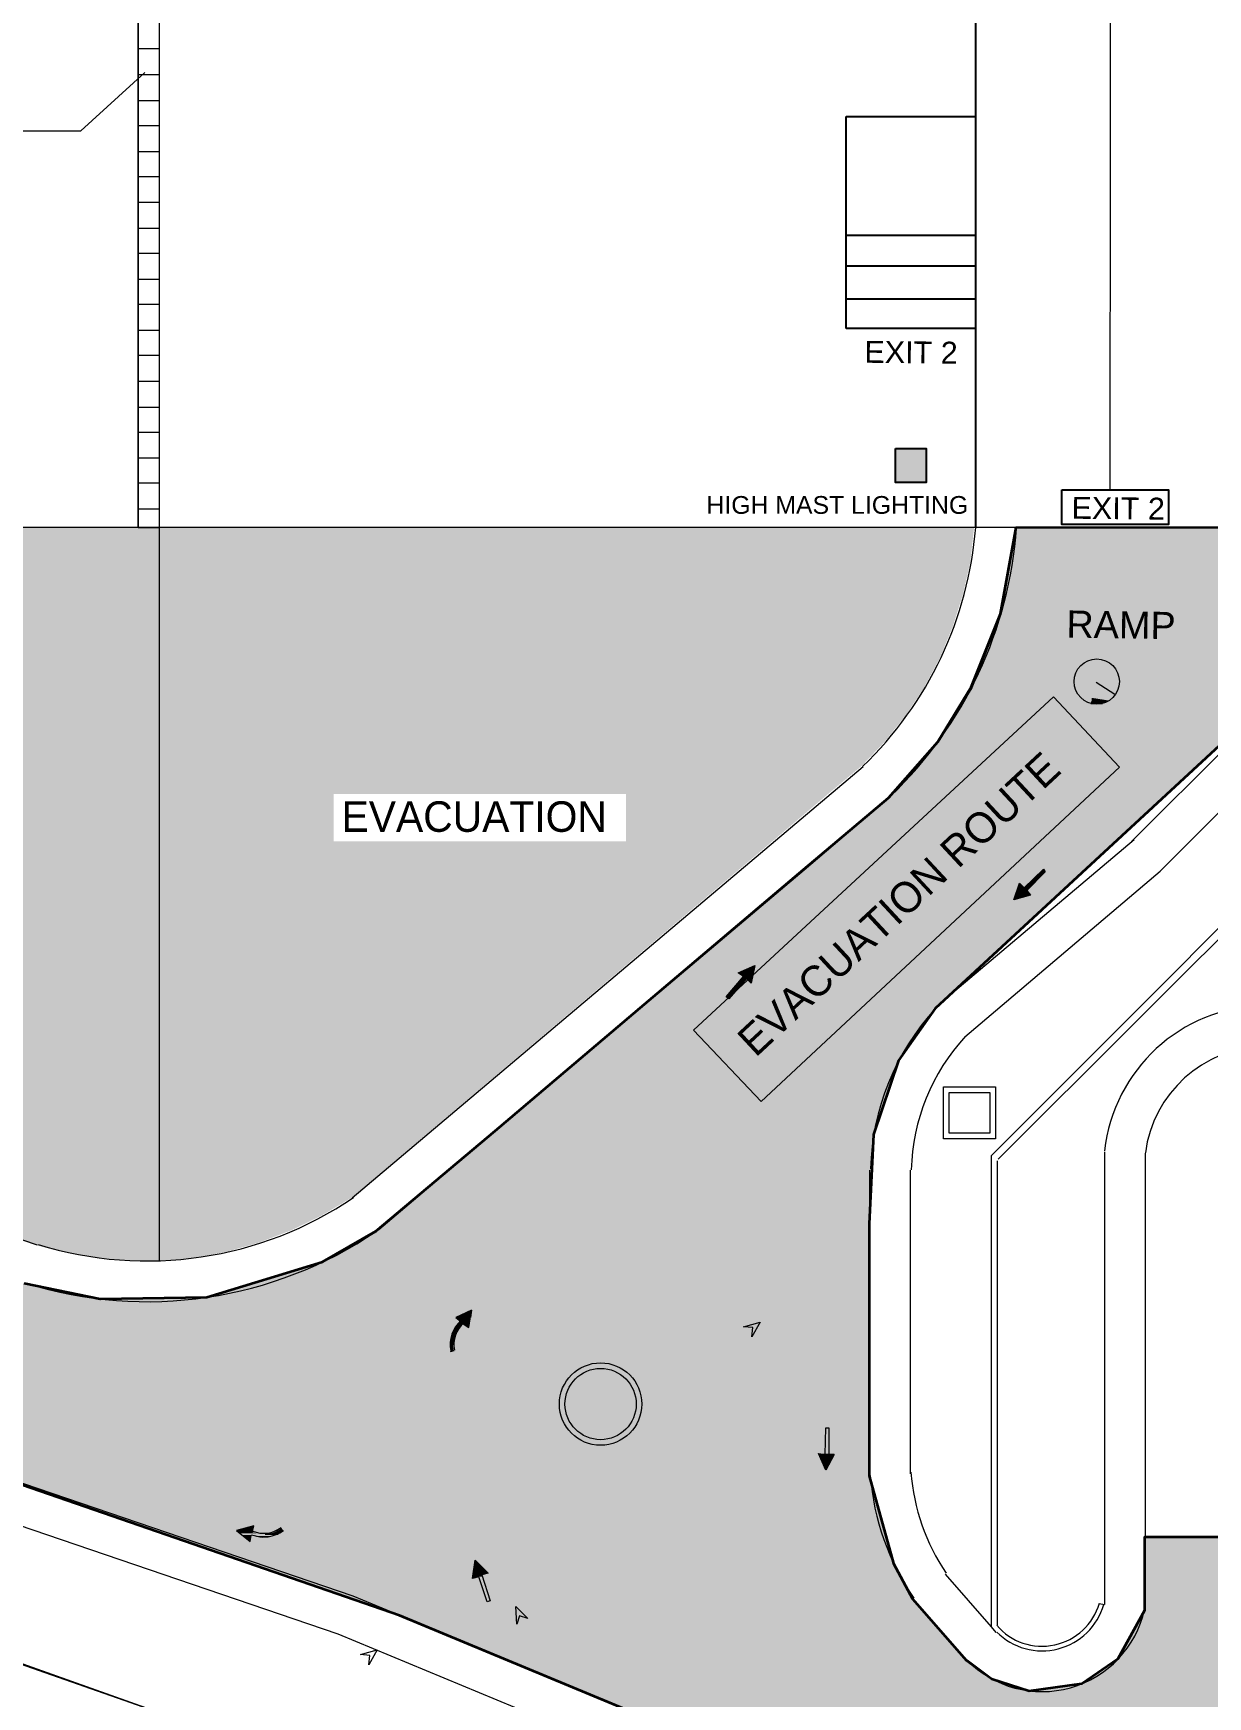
# Model space of a CAD drawing. Header units: inches. Extents: x 1969 to 240164, y 1364 to 46451.
# Drawn here: x 164487 to 168813, y 20949 to 27071 of the extents above; entities that cross this region are included whole.
import ezdxf

# ---------------------------------------------------------------- set-up
doc = ezdxf.new("R2010")
doc.units = ezdxf.units.IN
doc.header["$MEASUREMENT"] = 0
for name, color, linetype in [('PDF_0', 7, 'Continuous'), ('PDF_BH_Waste', 7, 'Continuous'), ('PDF_earth cutting area', 7, 'Continuous'), ('PDF_ESElevation', 7, 'Continuous'), ('PDF_foot path', 7, 'Continuous'), ('PDF_Lines', 7, 'Continuous'), ('PDF_TEX', 7, 'Continuous'), ('PDF_TEXT', 7, 'Continuous'), ('PDF_TXT', 7, 'Continuous'), ('PDF_Wall', 7, 'Continuous')]:
    doc.layers.add(name, color=color, linetype=linetype)
doc.styles.add('PDF Arial-BoldMT', font='arial.ttf')
doc.styles.add('PDF ArialMT', font='arial.ttf')
doc.styles.add('PDF Century Gothic', font='GOTHIC.TTF')
doc.styles.add('PDF Swiss721BT-LightExtended', font='arial.ttf')

msp = doc.modelspace()

# ---------------------------------------------------------------- hatches: boundary and pattern name
at = {"true_color": 0xfecc66}
h = msp.add_hatch(color=31, dxfattribs=at)
h.dxf.hatch_style = 1
h.paths.add_polyline_path([(156967.4, 28209.4), (156912.1, 28340.6), (157524.9, 28598.6), (157580.1, 28467.4)], flags=16)
h.paths.add_polyline_path([(157536.6, 28363), (157591.9, 28231.8), (157192.3, 28063.4), (157137.1, 28194.5)], flags=16)
h.paths.add_polyline_path([(154852.7, 28546.9), (154852.7, 27891.7), (155038.5, 27979.7), (156003.2, 27318.4), (156909.9, 26439), (158530.8, 24959.6), (160652.7, 23026.9), (162922.6, 22253.3), (165835.6, 21248), (168809.7, 20013.6), (170282.3, 20013.6), (170282.3, 20930.5), (170180, 20930.5), (170180, 21537.9), (168581.3, 21537.9), (168581.3, 21268), (168482.8, 21089.5), (168348.8, 20997.2), (168155.7, 20970.7), (168017.4, 21014.5), (167923.5, 21083.9), (167725.8, 21308.9), (167655.3, 21439.5), (167565.5, 21762.2), (167565.5, 22689.6), (167581.5, 23018.7), (167673.6, 23290.8), (167808.8, 23482.1), (169249.4, 24813), (168952.9, 25252.8), (168107.1, 25252.1), (168049.9, 24933.9), (167942.1, 24664.2), (167818.2, 24463.8), (167637.1, 24257.4), (166188.2, 23032.1), (165749.4, 22662.3), (165552.7, 22549.6), (165126.4, 22419.4), (164733.5, 22412.9), (164453.4, 22471.3), (161014, 23643.9), (157138.3, 27175.3), (157067.4, 27343.3), (157042.9, 27524.7), (157087.7, 27768.2), (157155.7, 27900.8), (157258.2, 28022.6), (157361.5, 28102.6), (157525, 28177.8), (157758.7, 28207.4), (157684.7, 28657.3), (157511.7, 28637.6), (157255.8, 28555.8), (157112.3, 28477.1), (157066.6, 28459.5), (156822.1, 28395.8), (156647.2, 28379.1), (156156.6, 28453.5), (155354.3, 28793.9), (154852.7, 28547.5), (154852.7, 28546.4)])
at = {"true_color": 0xf1eb1f}
h = msp.add_hatch(color=2, dxfattribs=at)
h.dxf.hatch_style = 1
h.paths.add_polyline_path([(167775.3, 25543.2), (167663.1, 25543.2), (167663.1, 25418), (167775.3, 25418)])

# ---------------------------------------------------------------- linework, layer by layer
for p, q in [((167959.1, 25252.4), (167959.1, 31885.8)), ((167481.6, 25985), (167481.6, 26765)), ((167481.6, 26765), (167959.1, 26765)), ((167481.6, 26327.9), (167959.1, 26327.9)), ((167481.6, 26215.2), (167959.1, 26215.2)), ((167481.6, 26093.1), (167959.1, 26093.1)), ((167959.1, 25985), (167481.6, 25985))]:
    msp.add_line(p, q)
at = {"lineweight": 35}
for points in [[(168809.7, 20013.6), (165835.6, 21248), (162922.6, 22253.3), (160652.7, 23026.9), (158530.8, 24959.6), (156909.9, 26439), (156003.2, 27318.4), (155038.5, 27979.7), (154852.7, 27891.7)], [(164453.4, 22471.3), (164733.5, 22412.9), (165126.4, 22419.4), (165552.7, 22549.6), (165749.4, 22662.3), (166188.2, 23032.1), (166738.2, 23497.2), (167324.4, 23993), (167637.1, 24257.4), (167818.2, 24463.8), (167942.1, 24664.2), (168049.9, 24933.9), (168107.1, 25252.1), (168952.9, 25252.8)], [(169249.4, 24813), (167808.8, 23482.1), (167673.6, 23290.8), (167581.5, 23018.7), (167565.5, 22689.6), (167565.5, 21762.2), (167655.3, 21439.5), (167725.8, 21308.9), (167923.5, 21083.9), (168017.4, 21014.5), (168155.7, 20970.7), (168348.8, 20997.2), (168482.8, 21089.5), (168581.3, 21268), (168581.3, 21537.9), (169021.1, 21537.9)]]:
    msp.add_lwpolyline(points, dxfattribs=at)
for points in [[(168811.2, 20013.2), (165837.1, 21247.7), (162924.1, 22252.9), (160654.2, 23026.5), (158532.3, 24959.3), (156911.4, 26438.6), (156004.7, 27318.1), (155040.1, 27979.4), (154852.7, 27890.6)], [(164454.9, 22470.9), (164735, 22412.5), (165127.9, 22419.1), (165554.3, 22549.2), (165750.9, 22661.9), (166189.8, 23031.7), (166739.7, 23496.8), (167326, 23992.6), (167638.7, 24257.1), (167819.7, 24463.5), (167943.6, 24663.8), (168051.4, 24933.6), (168108.6, 25251.7), (168954.4, 25252.4)], [(169251, 24812.7), (167810.4, 23481.7), (167675.1, 23290.5), (167583.1, 23018.4), (167567.1, 22689.3), (167567.1, 21761.9), (167656.8, 21439.2), (167727.3, 21308.5), (167925, 21083.6), (168019, 21014.1), (168157.3, 20970.4), (168350.3, 20996.9), (168484.3, 21089.2), (168582.9, 21267.6), (168582.9, 21537.5), (169022.6, 21537.5)]]:
    msp.add_lwpolyline(points)
for points in [[(167663.1, 25543.2), (167775.3, 25543.2), (167775.3, 25418), (167663.1, 25418)], [(168274.9, 25390.9), (168668.5, 25390.9), (168668.5, 25262.6), (168274.9, 25262.6)]]:
    msp.add_lwpolyline(points, close=True)
at = {"layer": 'PDF_0', "lineweight": 0}
for points in [[(164874.2, 25252.4), (164952.6, 25252.4), (164952.6, 31879), (164874.2, 31879)], [(166919.4, 23401.5), (167168.3, 23139), (168487.4, 24369.6), (168245.4, 24628.6)], [(167103.5, 22310.7), (167164.8, 22327.7), (167134.2, 22273.2), (167137.6, 22307.3)], [(166268.4, 21216.5), (166264.9, 21281.3), (166309.3, 21237), (166278.6, 21247.2)], [(165692.3, 21104), (165753.6, 21121.1), (165723, 21066.5), (165726.4, 21100.6)]]:
    msp.add_lwpolyline(points, close=True, dxfattribs=at)
for points in [[(164874.2, 27014.7), (164952.6, 27014.7)], [(164434.5, 26711.3), (164662.8, 26711.3), (164898, 26926.1)], [(164874.2, 26919.3), (164952.6, 26919.3)], [(164874.2, 26823.8), (164952.6, 26823.8)], [(164874.2, 26731.8), (164952.6, 26731.8)], [(164874.2, 26636.4), (164952.6, 26636.4)], [(164874.2, 26544.3), (164952.6, 26544.3)], [(164874.2, 26448.9), (164952.6, 26448.9)], [(164874.2, 26353.4), (164952.6, 26353.4)], [(164874.2, 26261.4), (164952.6, 26261.4)], [(164874.2, 26166), (164952.6, 26166)], [(164874.2, 26073.9), (164952.6, 26073.9)], [(164874.2, 25978.5), (164952.6, 25978.5)], [(164874.2, 25886.4), (164952.6, 25886.4)], [(164874.2, 25791), (164952.6, 25791)], [(164874.2, 25695.5), (164952.6, 25695.5)], [(164874.2, 25603.5), (164952.6, 25603.5)], [(164874.2, 25508.1), (164952.6, 25508.1)], [(164874.2, 25416), (164952.6, 25416)], [(164874.2, 25320.6), (164952.6, 25320.6)], [(168402.2, 24683.2), (168470.4, 24638.8)]]:
    msp.add_lwpolyline(points, dxfattribs=at)
msp.add_circle((168403.9, 24684.9), 83.5, dxfattribs=at)
at = {"layer": 'PDF_0', "color": 215, "true_color": 0xa953a0, "transparency": 33554559}
for points in [[(160950.8, 25252.4), (164952.6, 24512.7), (160279.2, 24512.7)], [(164952.6, 25252.4), (160950.8, 25252.4), (164952.6, 24512.7)], [(164952.6, 24512.7), (160279.2, 24512.7), (164952.6, 24185.5)], [(160279.2, 24512.7), (164952.6, 24185.5), (160637.2, 24185.5)], [(164952.6, 24185.5), (163865.2, 24185.5), (164952.6, 24008.2)], [(163865.2, 24185.5), (164952.6, 24008.2), (163865.2, 24008.2)], [(164952.6, 24008.2), (160831.5, 24008.2), (164952.6, 23773)], [(160831.5, 24008.2), (164952.6, 23773), (161087.1, 23773)], [(164952.6, 23773), (161087.1, 23773), (164952.6, 22610.7)], [(161087.1, 23773), (164952.6, 22610.7), (164495.8, 22610.7)], [(164952.6, 22610.7), (164495.8, 22610.7), (164952.6, 22583.4)], [(164495.8, 22610.7), (164952.6, 22583.4), (164608.3, 22583.4)], [(164952.6, 22583.4), (164608.3, 22583.4), (164952.6, 22562.9)], [(164608.3, 22583.4), (164952.6, 22562.9), (164720.8, 22562.9)], [(164952.6, 22552.7), (164836.7, 22552.7), (164720.8, 22562.9)], [(164720.8, 22562.9), (164952.6, 22562.9), (164952.6, 22552.7)], [(164952.6, 22552.7), (164952.6, 22552.7), (164836.7, 22552.7)]]:
    msp.add_solid(points, dxfattribs=at)
at = {"layer": 'PDF_0', "color": 85, "true_color": 0x58ba48, "transparency": 33554559}
for points in [[(167952.3, 25252.4), (164952.6, 25252.4), (167938.6, 25126.3)], [(164952.6, 25252.4), (167938.6, 25126.3), (164952.6, 25126.3)], [(167938.6, 25126.3), (164952.6, 25126.3), (167911.4, 25007)], [(164952.6, 25126.3), (167911.4, 25007), (164952.6, 25007)], [(167911.4, 25007), (164952.6, 25007), (167873.9, 24887.7)], [(164952.6, 25007), (167873.9, 24887.7), (164952.6, 24887.7)], [(167873.9, 24887.7), (164952.6, 24887.7), (167826.1, 24771.8)], [(164952.6, 24887.7), (167826.1, 24771.8), (164952.6, 24771.8)], [(167826.1, 24771.8), (164952.6, 24771.8), (167768.2, 24662.7)], [(164952.6, 24771.8), (167768.2, 24662.7), (164952.6, 24662.7)], [(167768.2, 24662.7), (164952.6, 24662.7), (167700, 24560.4)], [(164952.6, 24662.7), (167700, 24560.4), (164952.6, 24560.4)], [(168245.4, 24628.6), (168347.7, 24519.5), (168122.7, 24519.5)], [(167700, 24560.4), (164952.6, 24560.4), (167621.6, 24461.6)], [(164952.6, 24560.4), (167621.6, 24461.6), (164952.6, 24461.6)], [(168122.7, 24519.5), (168115.9, 24390), (167986.3, 24390)], [(168252.2, 24519.5), (168122.7, 24519.5), (168115.9, 24390)], [(168347.7, 24519.5), (168252.2, 24519.5), (168467, 24390)], [(168252.2, 24519.5), (168467, 24390), (168371.5, 24390)], [(167621.6, 24461.6), (164952.6, 24461.6), (167536.4, 24373)], [(164952.6, 24461.6), (167536.4, 24373), (164952.6, 24373)], [(167536.4, 24373), (164952.6, 24373), (167413.7, 24270.7)], [(164952.6, 24373), (167413.7, 24270.7), (164952.6, 24270.7)], [(167986.3, 24390), (167052.4, 23401.5), (166919.4, 23401.5)], [(168115.9, 24390), (167986.3, 24390), (167052.4, 23401.5)], [(168351.1, 24369.6), (167427.3, 23381), (167284.1, 23381)], [(168487.4, 24369.6), (168351.1, 24369.6), (167427.3, 23381)], [(168371.5, 24390), (168487.4, 24369.6), (168351.1, 24369.6)], [(168467, 24390), (168371.5, 24390), (168487.4, 24369.6)], [(165593.4, 24270.7), (164952.6, 24270.7), (165593.4, 24096.9)], [(164952.6, 24270.7), (165593.4, 24096.9), (164952.6, 24096.9)], [(167413.7, 24270.7), (166670.6, 24270.7), (167209.2, 24096.9)], [(166670.6, 24270.7), (167209.2, 24096.9), (166670.6, 24096.9)], [(167209.2, 24096.9), (164952.6, 24096.9), (165658.2, 22784.5)], [(164952.6, 24096.9), (165658.2, 22784.5), (164952.6, 22784.5)], [(167052.4, 23401.5), (166919.4, 23401.5), (167028.5, 23381)], [(166919.4, 23401.5), (167028.5, 23381), (166939.9, 23381)], [(167028.5, 23381), (166939.9, 23381), (167147.8, 23251.5)], [(166939.9, 23381), (167147.8, 23251.5), (167062.6, 23251.5)], [(167284.1, 23381), (167287.6, 23251.5), (167147.8, 23251.5)], [(167427.3, 23381), (167284.1, 23381), (167287.6, 23251.5)], [(167062.6, 23251.5), (167287.6, 23251.5), (167168.3, 23139)], [(165658.2, 22784.5), (164952.6, 22784.5), (165549.1, 22719.7)], [(164952.6, 22784.5), (165549.1, 22719.7), (164952.6, 22719.7)], [(165549.1, 22719.7), (164952.6, 22719.7), (165436.6, 22665.2)], [(164952.6, 22719.7), (165436.6, 22665.2), (164952.6, 22665.2)], [(165436.6, 22665.2), (164952.6, 22665.2), (165320.7, 22620.9)], [(164952.6, 22665.2), (165320.7, 22620.9), (164952.6, 22620.9)], [(165320.7, 22620.9), (164952.6, 22620.9), (165201.4, 22586.8)], [(164952.6, 22620.9), (165201.4, 22586.8), (164952.6, 22586.8)], [(164952.6, 22586.8), (164952.6, 22562.9), (165078.7, 22562.9)], [(164952.6, 22586.8), (165201.4, 22586.8), (165078.7, 22562.9)], [(164952.6, 22562.9), (165078.7, 22562.9), (164952.6, 22552.7)]]:
    msp.add_solid(points, dxfattribs=at)
at = {"layer": 'PDF_0', "transparency": 33554559}
for points in [[(168402.2, 24683.2), (168470.4, 24638.8), (168388.6, 24638.8)], [(168385.2, 24615), (168439.7, 24608.2), (168381.8, 24608.2)], [(168388.6, 24638.8), (168463.6, 24625.2), (168385.2, 24625.2)], [(168463.6, 24625.2), (168385.2, 24625.2), (168449.9, 24615)], [(168385.2, 24625.2), (168449.9, 24615), (168385.2, 24615)], [(168449.9, 24615), (168385.2, 24615), (168439.7, 24608.2)], [(168470.4, 24638.8), (168388.6, 24638.8), (168463.6, 24625.2)], [(168439.7, 24608.2), (168381.8, 24608.2), (168426.1, 24604.8)], [(168381.8, 24608.2), (168426.1, 24604.8), (168381.8, 24604.8)], [(168426.1, 24604.8), (168381.8, 24604.8), (168426.1, 24601.4)], [(168381.8, 24604.8), (168426.1, 24601.4), (168381.8, 24601.4)], [(168409, 24601.4), (168395.4, 24601.4), (168381.8, 24601.4)], [(168381.8, 24601.4), (168426.1, 24601.4), (168409, 24601.4)], [(168409, 24601.4), (168409, 24601.4), (168395.4, 24601.4)]]:
    msp.add_solid(points, dxfattribs=at)
at = {"layer": 'PDF_BH_Waste', "lineweight": 0}
msp.add_lwpolyline([(168453.3, 25390.9), (168460.2, 31943.7)], dxfattribs=at)
at = {"layer": 'PDF_earth cutting area', "lineweight": 0}
msp.add_lwpolyline([(155715, 27028.4), (155766.1, 26909.1), (155841.1, 26646.6), (155916.1, 26428.4), (156263.8, 26091), (156816, 25535.3), (157081.9, 25310.4), (157167.1, 25272.9), (157610.2, 24897.9), (158142, 24342.3), (158745.3, 23837.8), (159270.3, 23346.9), (160364.5, 22385.7), (160957.6, 22215.3), (161318.9, 22092.5), (161526.8, 22021), (162474.5, 21646), (163466.4, 21373.3), (163759.5, 21277.9), (164410.6, 21083.6), (164918.5, 20902.9)], dxfattribs=at)
at = {"layer": 'PDF_ESElevation', "lineweight": 0}
for points in [[(167918.2, 23377.6), (168637.4, 23987.8), (169482.8, 24833.1)], [(165661.6, 22784.5), (167543.2, 24373)], [(165760.5, 22668.6), (167638.7, 24257.1)], [(167819.3, 23493.5), (168542, 24103.7)], [(167567.1, 22886.8), (167567.1, 21761.9)], [(167717.1, 22886.8), (167717.1, 21768.7)]]:
    msp.add_lwpolyline(points, dxfattribs=at)
for centre, radius, start, end in [((166593.9, 25359.8), 1368.6, 313.84089, 355.468), ((166593.9, 25359.8), 1518.6, 313.8408, 355.91862), ((168475.5, 22868), 905, 137.30173, 178.49495), ((169031.1, 22891.9), 601.6, 91.60362, 173.70512), ((168475.5, 22868), 755, 137.3018, 178.49467), ((169031.1, 22891.9), 451.7, 91.85656, 172.60094), ((164906.6, 23907.7), 1355, 252.78446, 304.12907), ((164906.6, 23907.7), 1504.9, 252.78434, 304.12902), ((168485.7, 21835.2), 918.6, 184.47122, 214.71724), ((168485.7, 21835.2), 768.6, 184.47069, 214.1301), ((168202.8, 21354.6), 386.9, 224.20376, 347.33829)]:
    msp.add_arc(centre, radius, start, end, dxfattribs=at)
at = {"layer": 'PDF_foot path', "lineweight": 0}
for points in [[(167952.3, 25252.4), (160950.8, 25252.4), (157845.4, 28081.6)], [(164502.6, 22610.7), (161093.9, 23773), (157259.1, 27270.4)], [(168811.2, 20013.2), (166449, 20994.9), (165665, 21318.8), (160654.2, 23026.5), (156410.4, 26892)], [(168780.6, 19863.2), (166391.1, 20855.2), (165610.5, 21179), (160575.8, 22893.6), (156311.5, 26782.9)], [(168531.7, 24096.9), (169251, 24812.7)], [(168432.9, 22954.9), (168432.9, 21288.1)], [(168582.9, 22948.1), (168582.9, 21267.6)], [(168017, 21206.3), (167846.6, 21400.6)], [(167925, 21083.6), (167727.3, 21308.5)]]:
    msp.add_lwpolyline(points, dxfattribs=at)
msp.add_arc((169129.3, 22946.4), 546.4, 179.65356, 180.34644, dxfattribs=at)
at = {"layer": 'PDF_Lines', "lineweight": 0}
msp.add_lwpolyline([(155950.2, 26390.9), (156260.4, 26091), (156816, 25535.3), (157081.9, 25310.4), (157163.7, 25272.9), (157606.8, 24897.9), (158142, 24342.3), (158745.3, 23837.8), (159270.3, 23346.9), (160364.5, 22385.7), (160957.6, 22211.8), (161315.5, 22092.5), (161526.8, 22021), (162474.5, 21646), (163466.4, 21369.9), (163759.5, 21277.9), (164410.6, 21080.2), (164915.1, 20902.9)], dxfattribs=at)
at = {"layer": 'PDF_TEX', "lineweight": 0}
for points in [[(164874.2, 25252.4), (164874.2, 31879)], [(164952.6, 22552.7), (164952.6, 31879)]]:
    msp.add_lwpolyline(points, dxfattribs=at)
for points in [[(167839.8, 23193.6), (168030.7, 23193.6), (168030.7, 23002.7), (167839.8, 23002.7)], [(167860.2, 23173.1), (168010.2, 23173.1), (168010.2, 23023.1), (167860.2, 23023.1)]]:
    msp.add_lwpolyline(points, close=True, dxfattribs=at)
at = {"layer": 'PDF_TXT', "lineweight": 0}
msp.add_lwpolyline([(164703.8, 20977.9), (164703.8, 20977.9), (164703.8, 20977.9)], close=True, dxfattribs=at)
at = {"layer": 'PDF_Wall', "lineweight": 0}
for points in [[(168034.1, 21185.8), (168017, 21206.3), (168017, 22941.3), (169482.8, 24407.1), (169482.8, 24771.8), (169482.8, 25804.6)], [(168954.4, 25252.4), (167952.3, 25252.4)], [(168961.2, 25252.4), (167959.1, 25252.4)], [(168040.9, 22927.7), (169046.5, 23929.8), (169816.8, 23929.8), (169816.8, 23687.8), (169475.9, 23687.8), (169475.9, 23667.4), (169837.3, 23667.4)], [(168037.5, 22920.9), (168037.5, 21213.1)], [(166070.6, 22320.9), (166091.1, 22307.3), (166101.3, 22372.1), (166043.4, 22344.8), (166060.4, 22331.2)], [(166097.9, 22344.8), (166101.3, 22372.1), (166097.9, 22344.8)], [(166036.6, 22259.6), (166022.9, 22259.6), (166036.6, 22259.6)], [(166033.2, 22239.1), (166022.9, 22239.1), (166033.2, 22239.1)], [(166036.6, 22222.1), (166022.9, 22218.7)], [(167437.5, 21840.3), (167379.6, 21840.3), (167437.5, 21840.3)], [(165293.5, 21554), (165300.3, 21577.8), (165235.5, 21560.8), (165286.6, 21519.9), (165290.1, 21543.7)], [(165399.1, 21567.6), (165405.9, 21557.4)], [(165388.9, 21547.1), (165341.2, 21547.1), (165388.9, 21547.1)], [(168412.4, 21291.5), (168432.9, 21288.1)]]:
    msp.add_lwpolyline(points, dxfattribs=at)
for points in [[(168119.3, 23943.5), (168136.3, 23926.4), (168207.9, 23994.6), (168214.7, 23984.4), (168146.6, 23916.2), (168160.2, 23899.2), (168098.8, 23882.1)], [(167130.8, 23575.3), (167113.7, 23592.4), (167048.9, 23517.4), (167038.7, 23524.2), (167103.5, 23599.2), (167083, 23612.8), (167144.4, 23640.1)], [(167379.6, 21843.7), (167403.5, 21840.3), (167406.9, 21939.1), (167417.1, 21939.1), (167417.1, 21840.3), (167437.5, 21840.3), (167406.9, 21782.3)], [(166162.7, 21404), (166138.8, 21397.2), (166169.5, 21301.7), (166159.3, 21298.3), (166128.6, 21390.3), (166104.7, 21383.5), (166115, 21451.7)]]:
    msp.add_lwpolyline(points, close=True, dxfattribs=at)
for radius in [151.7, 131.2]:
    msp.add_circle((166576.8, 22026.1), radius, dxfattribs=at)
for centre, radius, start, end in [((166143.9, 22244.2), 121, 132.23684, 190.43307), ((166143.9, 22244.2), 107.4, 131.56855, 190.33894), ((165336.1, 21657.9), 121, 248.47896, 306.67199), ((165336.1, 21657.9), 107.4, 247.81281, 306.5836), ((168202.8, 21354.6), 219.9, 220.50057, 343.8171), ((168202.8, 21354.6), 236.9, 225.09298, 343.81742)]:
    msp.add_arc(centre, radius, start, end, dxfattribs=at)
at = {"layer": 'PDF_Wall', "transparency": 33554559}
for points in [[(168119.3, 23943.5), (168136.3, 23926.4), (168115.9, 23926.4)], [(168153.4, 23943.5), (168153.4, 23926.4), (168136.3, 23926.4)], [(168197.7, 23984.4), (168173.8, 23943.5), (168153.4, 23943.5)], [(168173.8, 23943.5), (168153.4, 23943.5), (168153.4, 23926.4)], [(168214.7, 23984.4), (168197.7, 23984.4), (168173.8, 23943.5)], [(168207.9, 23994.6), (168214.7, 23984.4), (168197.7, 23984.4)], [(168105.6, 23899.2), (168160.2, 23899.2), (168098.8, 23882.1)], [(168112.5, 23916.2), (168105.6, 23899.2), (168160.2, 23899.2)], [(168115.9, 23926.4), (168146.6, 23916.2), (168112.5, 23916.2)], [(168112.5, 23916.2), (168146.6, 23916.2), (168160.2, 23899.2)], [(168153.4, 23926.4), (168115.9, 23926.4), (168146.6, 23916.2)], [(167144.4, 23640.1), (167141, 23612.8), (167083, 23612.8)], [(167096.7, 23592.4), (167038.7, 23524.2), (167055.8, 23524.2)], [(167096.7, 23592.4), (167113.7, 23592.4), (167055.8, 23524.2)], [(167141, 23612.8), (167083, 23612.8), (167134.2, 23599.2)], [(167083, 23612.8), (167134.2, 23599.2), (167103.5, 23599.2)], [(167103.5, 23599.2), (167134.2, 23592.4), (167096.7, 23592.4)], [(167134.2, 23599.2), (167103.5, 23599.2), (167134.2, 23592.4)], [(167113.7, 23592.4), (167134.2, 23592.4), (167130.8, 23575.3)], [(167038.7, 23524.2), (167055.8, 23524.2), (167048.9, 23517.4)], [(166101.3, 22372.1), (166097.9, 22344.8), (166043.4, 22344.8)], [(166033.2, 22293.7), (166043.4, 22280), (166029.7, 22280)], [(166036.6, 22297.1), (166046.8, 22293.7), (166033.2, 22293.7)], [(166046.8, 22293.7), (166033.2, 22293.7), (166043.4, 22280)], [(166043.4, 22307.3), (166050.2, 22297.1), (166036.6, 22297.1)], [(166050.2, 22297.1), (166036.6, 22297.1), (166046.8, 22293.7)], [(166097.9, 22344.8), (166043.4, 22344.8), (166094.5, 22331.2)], [(166043.4, 22344.8), (166094.5, 22331.2), (166060.4, 22331.2)], [(166046.8, 22314.1), (166057, 22307.3), (166043.4, 22307.3)], [(166057, 22307.3), (166043.4, 22307.3), (166050.2, 22297.1)], [(166053.6, 22320.9), (166063.8, 22314.1), (166046.8, 22314.1)], [(166063.8, 22314.1), (166046.8, 22314.1), (166057, 22307.3)], [(166060.4, 22331.2), (166091.1, 22320.9), (166053.6, 22320.9)], [(166070.6, 22320.9), (166053.6, 22320.9), (166063.8, 22314.1)], [(166094.5, 22331.2), (166060.4, 22331.2), (166091.1, 22320.9)], [(166091.1, 22320.9), (166070.6, 22320.9), (166091.1, 22314.1)], [(166070.6, 22320.9), (166091.1, 22314.1), (166080.9, 22314.1)], [(166091.1, 22307.3), (166087.7, 22307.3), (166080.9, 22314.1)], [(166080.9, 22314.1), (166091.1, 22314.1), (166091.1, 22307.3)], [(166091.1, 22307.3), (166091.1, 22307.3), (166087.7, 22307.3)], [(166026.3, 22276.6), (166036.6, 22259.6), (166022.9, 22259.6)], [(166022.9, 22259.6), (166036.6, 22259.6), (166036.6, 22259.6)], [(166036.6, 22259.6), (166022.9, 22259.6), (166033.2, 22239.1)], [(166022.9, 22259.6), (166033.2, 22239.1), (166022.9, 22239.1)], [(166022.9, 22239.1), (166033.2, 22239.1), (166033.2, 22239.1)], [(166022.9, 22239.1), (166022.9, 22222.1), (166036.6, 22222.1)], [(166022.9, 22239.1), (166033.2, 22239.1), (166036.6, 22222.1)], [(166029.7, 22280), (166040, 22276.6), (166026.3, 22276.6)], [(166040, 22276.6), (166026.3, 22276.6), (166036.6, 22259.6)], [(166043.4, 22280), (166029.7, 22280), (166040, 22276.6)], [(166022.9, 22222.1), (166036.6, 22222.1), (166022.9, 22218.7)], [(167406.9, 21939.1), (167417.1, 21843.7), (167403.5, 21843.7)], [(167406.9, 21939.1), (167417.1, 21939.1), (167417.1, 21939.1)], [(167417.1, 21939.1), (167406.9, 21939.1), (167417.1, 21843.7)], [(167379.6, 21843.7), (167403.5, 21840.3), (167379.6, 21840.3)], [(167379.6, 21840.3), (167417.1, 21840.3), (167417.1, 21840.3)], [(167417.1, 21840.3), (167417.1, 21840.3), (167379.6, 21840.3)], [(167417.1, 21840.3), (167437.5, 21840.3), (167379.6, 21840.3)], [(167379.6, 21840.3), (167437.5, 21840.3), (167406.9, 21782.3)], [(167417.1, 21843.7), (167403.5, 21843.7), (167417.1, 21840.3)], [(167403.5, 21843.7), (167417.1, 21840.3), (167403.5, 21840.3)], [(165259.4, 21567.6), (165296.9, 21560.8), (165235.5, 21560.8)], [(165296.9, 21560.8), (165235.5, 21560.8), (165293.5, 21554)], [(165235.5, 21560.8), (165293.5, 21554), (165242.3, 21554)], [(165293.5, 21554), (165242.3, 21554), (165310.5, 21550.6)], [(165242.3, 21554), (165310.5, 21550.6), (165249.1, 21550.6)], [(165310.5, 21550.6), (165249.1, 21550.6), (165327.5, 21547.1)], [(165249.1, 21550.6), (165327.5, 21547.1), (165252.6, 21547.1)], [(165300.3, 21577.8), (165296.9, 21567.6), (165259.4, 21567.6)], [(165296.9, 21567.6), (165259.4, 21567.6), (165296.9, 21560.8)], [(165365, 21550.6), (165388.9, 21547.1), (165348, 21547.1)], [(165382.1, 21557.4), (165395.7, 21550.6), (165365, 21550.6)], [(165395.7, 21550.6), (165365, 21550.6), (165388.9, 21547.1)], [(165388.9, 21560.8), (165405.9, 21560.8), (165382.1, 21560.8)], [(165405.9, 21560.8), (165382.1, 21560.8), (165405.9, 21557.4)], [(165382.1, 21560.8), (165405.9, 21557.4), (165382.1, 21557.4)], [(165405.9, 21557.4), (165382.1, 21557.4), (165395.7, 21550.6)], [(165399.1, 21567.6), (165402.5, 21560.8), (165388.9, 21560.8)], [(165402.5, 21560.8), (165388.9, 21560.8), (165405.9, 21560.8)], [(165331, 21547.1), (165331, 21547.1), (165252.6, 21547.1)], [(165331, 21547.1), (165252.6, 21547.1), (165327.5, 21547.1)], [(165388.9, 21547.1), (165252.6, 21547.1), (165378.7, 21543.7)], [(165252.6, 21547.1), (165378.7, 21543.7), (165259.4, 21543.7)], [(165290.1, 21543.7), (165259.4, 21543.7), (165290.1, 21540.3)], [(165259.4, 21543.7), (165290.1, 21540.3), (165262.8, 21540.3)], [(165262.8, 21540.3), (165266.2, 21533.5), (165290.1, 21533.5)], [(165262.8, 21540.3), (165290.1, 21540.3), (165290.1, 21533.5)], [(165266.2, 21533.5), (165290.1, 21533.5), (165286.6, 21519.9)], [(165378.7, 21543.7), (165290.1, 21543.7), (165371.9, 21540.3)], [(165290.1, 21543.7), (165371.9, 21540.3), (165300.3, 21540.3)], [(165371.9, 21540.3), (165300.3, 21540.3), (165358.2, 21536.9)], [(165300.3, 21540.3), (165358.2, 21536.9), (165310.5, 21536.9)], [(165310.5, 21536.9), (165324.1, 21536.9), (165351.4, 21536.9)], [(165310.5, 21536.9), (165358.2, 21536.9), (165351.4, 21536.9)], [(165324.1, 21536.9), (165351.4, 21536.9), (165331, 21533.5)], [(165341.2, 21547.1), (165388.9, 21547.1), (165331, 21547.1)], [(165388.9, 21547.1), (165348, 21547.1), (165341.2, 21547.1)], [(165348, 21547.1), (165388.9, 21547.1), (165388.9, 21547.1)], [(166115, 21451.7), (166162.7, 21404), (166108.1, 21404)], [(166108.1, 21404), (166138.8, 21397.2), (166104.7, 21397.2)], [(166138.8, 21397.2), (166104.7, 21397.2), (166138.8, 21390.3)], [(166104.7, 21397.2), (166138.8, 21390.3), (166104.7, 21390.3)], [(166104.7, 21390.3), (166128.6, 21390.3), (166104.7, 21383.5)], [(166162.7, 21404), (166108.1, 21404), (166138.8, 21397.2)], [(166128.6, 21390.3), (166155.9, 21301.7), (166169.5, 21301.7)], [(166128.6, 21390.3), (166138.8, 21390.3), (166169.5, 21301.7)], [(166155.9, 21301.7), (166169.5, 21301.7), (166159.3, 21298.3)]]:
    msp.add_solid(points, dxfattribs=at)

# ---------------------------------------------------------------- texts
at = {"layer": 'PDF_TEXT', "attachment_point": 4}
for s, insert, char_height, rotation, style in [('EXIT 2', (167548.5, 25898.6), 80.47, 359.42863, 'PDF Arial-BoldMT'), ('EXIT 2', (168311.4, 25324.6), 80.47, 359.42863, 'PDF Arial-BoldMT'), ('RAMP', (168292.5, 24897.1), 99.7, 359.12111, 'PDF Swiss721BT-LightExtended'), ('EVACUATION ROUTE', (167109.7, 23339.8), 112.415, 42.93462, 'PDF Century Gothic')]:
    msp.add_mtext(s, dxfattribs=dict(at, insert=insert, char_height=char_height, rotation=rotation, style=style))
for s, insert, char_height, style in [('HIGH MAST LIGHTING', (166966.7, 25334.6), 65.38, 'PDF ArialMT'), ('EVACUATION', (165622.7, 24187.4), 112.42, 'PDF Century Gothic')]:
    msp.add_mtext(s, dxfattribs=dict(at, insert=insert, char_height=char_height, style=style))

doc.saveas('drawing.dxf')
